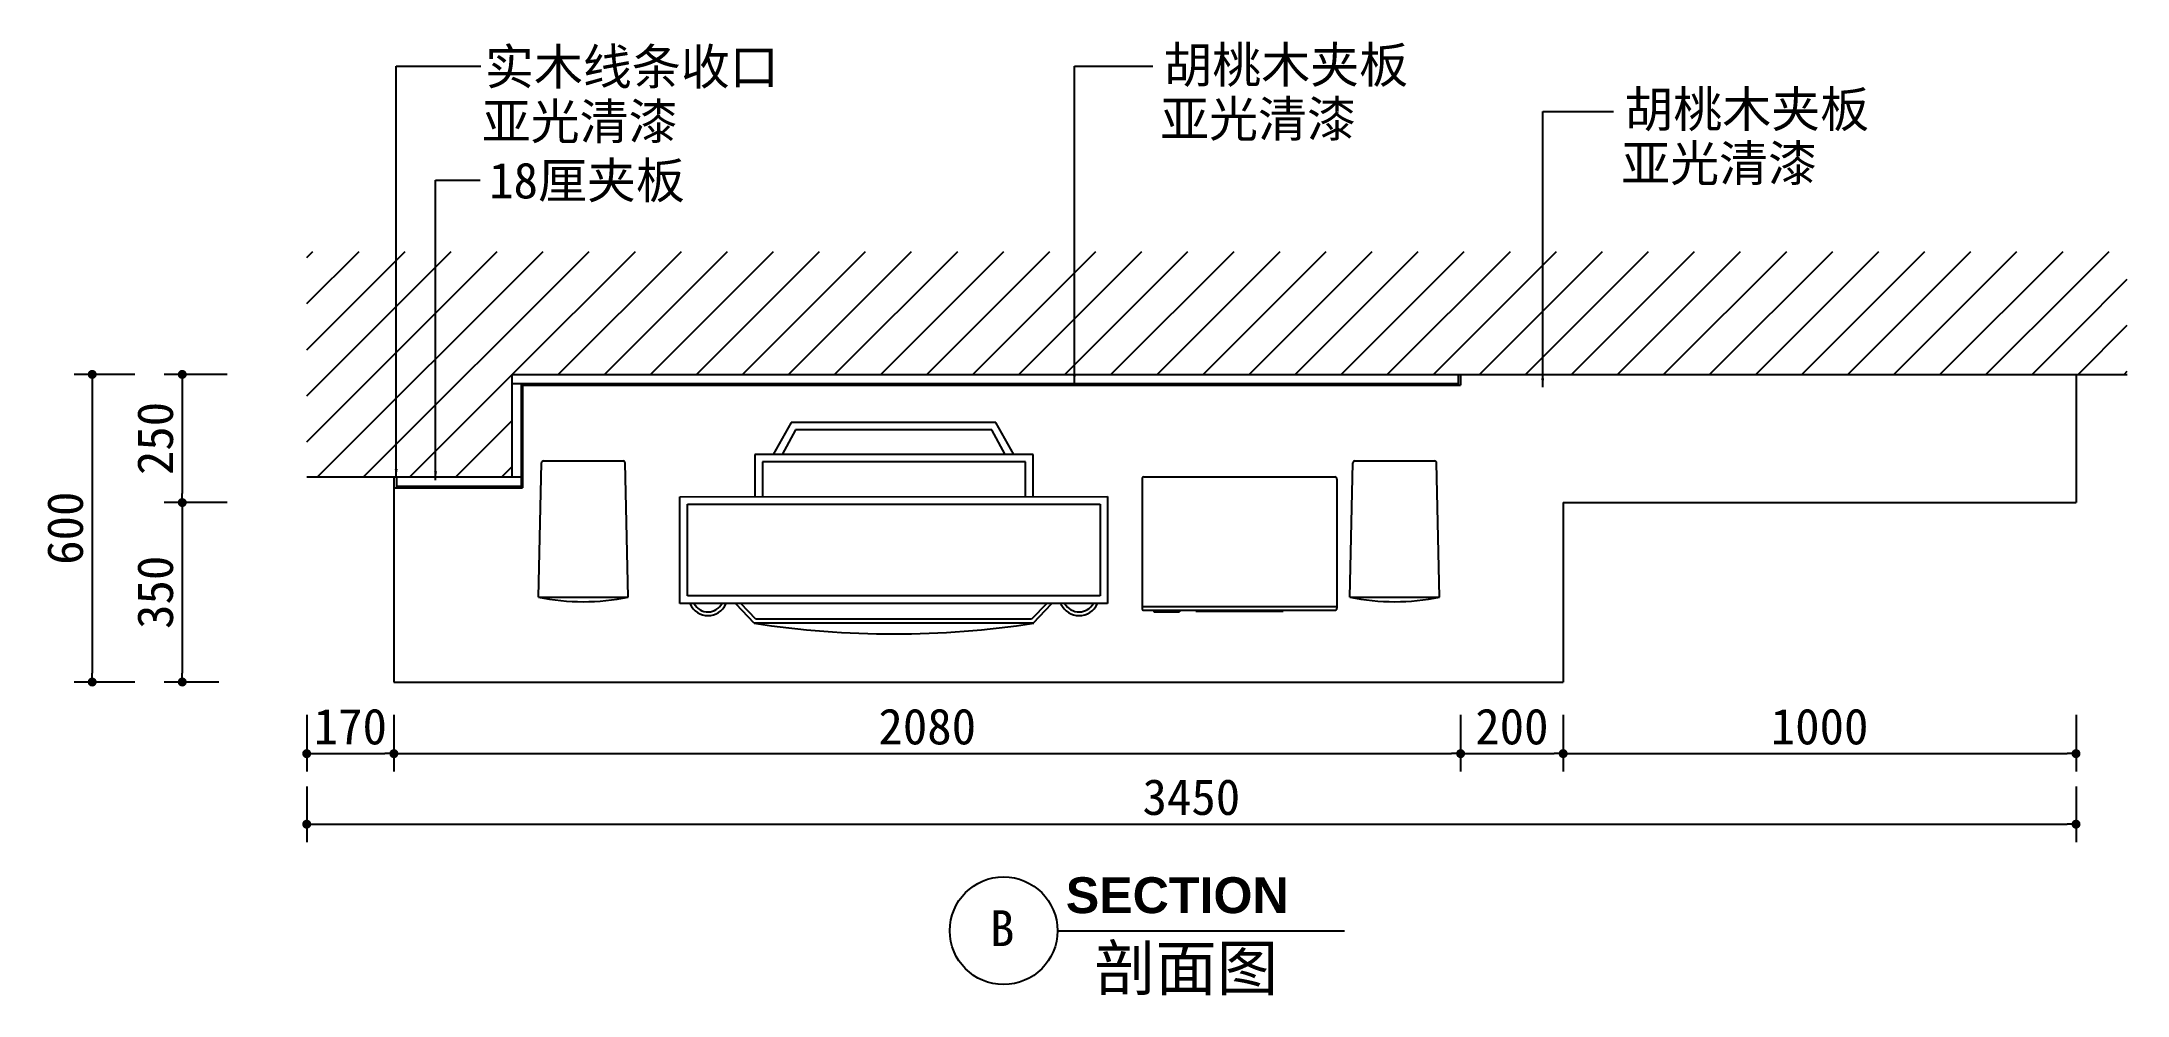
# Model space of a CAD drawing. Extents: x 2719 to 6785, y 2881 to 4741.
import ezdxf

# ---------------------------------------------------------------- set-up
doc = ezdxf.new("R2010")
doc.units = 0
doc.header["$MEASUREMENT"] = 0
doc.layers.get('0').update_dxf_attribs({"linetype": 'CONTINUOUS'})
doc.layers.get('DEFPOINTS').update_dxf_attribs({"linetype": 'CONTINUOUS'})
for name, color, linetype in [('2', 2, 'CONTINUOUS'), ('3', 3, 'CONTINUOUS'), ('4', 4, 'CONTINUOUS'), ('7', 7, 'CONTINUOUS'), ('BH', 3, 'CONTINUOUS'), ('DIM', 3, 'CONTINUOUS'), ('TEXT', 3, 'CONTINUOUS')]:
    doc.layers.add(name, color=color, linetype=linetype)
doc.styles.add('HT', font='swisseb.ttf')
doc.styles.add('HZ', font='SIMFANG0.TTF')
doc.dimstyles.new('ISO-25', dxfattribs={"dimscale": 35, "dimtxt": 2, "dimasz": 0.5, "dimexe": 1, "dimexo": 1, "dimgap": 0.5, "dimtad": 1, "dimdec": 0, "dimtxsty": 'HZ', "dimblk1": 'DOT', "dimblk2": 'DOT', "dimsah": 1, "dimcen": 0, "dimclrd": 256, "dimclre": 256, "dimclrt": 256, "dimazin": 3, "dimtfac": 0.5, "dimtdec": 0, "dimtix": 1, "dimtmove": 0, "dimatfit": 3, "dimtolj": 1, "dimtzin": 0})
pattern_1 = [(45, (18092.3, -30753.07), (-44.90128, 44.90128), [])]

# ---------------------------------------------------------------- blocks, each defined once
blk = doc.blocks.new('_DOT')
at = {"color": 0, "linetype": 'BYBLOCK'}
blk.add_line((-0.5, 0), (-1, 0), dxfattribs=at)
at = {"color": 0, "linetype": 'BYBLOCK', "const_width": 0.5}
blk.add_lwpolyline([(-0.25, 0, 1), (0.25, 0, 1)], format="xyb", close=True, dxfattribs=at)
blk = doc.blocks.new('*D7')
at = {"linetype": 'BYBLOCK'}
for p, q in [((-14857, 34041.4), (-14857, 33933.1)), ((-11407, 34041.4), (-11407, 33933.1)), ((-14839.5, 33968.1), (-11424.5, 33968.1))]:
    blk.add_line(p, q, dxfattribs=at)
at = {"layer": 'DEFPOINTS', "color": 0, "linetype": 'BYBLOCK'}
for p in [(-14857, 34076.4), (-11407, 34076.4), (-11407, 33968.1)]:
    blk.add_point(p, dxfattribs=at)
at = {"linetype": 'BYBLOCK', "xscale": 17.5, "yscale": 17.5, "zscale": 17.5, "rotation": 180}
blk.add_blockref('_DOT', (-14857, 33968.1), dxfattribs=at)
at = {"linetype": 'BYBLOCK', "xscale": 17.5, "yscale": 17.5, "zscale": 17.5}
blk.add_blockref('_DOT', (-11407, 33968.1), dxfattribs=at)
at = {"linetype": 'BYBLOCK', "insert": (-13132, 34020.6), "char_height": 70, "attachment_point": 5, "style": 'HZ'}
blk.add_mtext('\\A1;3450', dxfattribs=at)
blk = doc.blocks.new('*D4')
at = {"linetype": 'BYBLOCK'}
for p, q in [((-14687, 34181.1), (-14687, 34070.7)), ((-12607, 34181.1), (-12607, 34070.7)), ((-14669.5, 34105.7), (-12624.5, 34105.7))]:
    blk.add_line(p, q, dxfattribs=at)
at = {"layer": 'DEFPOINTS', "color": 0, "linetype": 'BYBLOCK'}
for p in [(-14687, 34216.1), (-12607, 34216.1), (-12607, 34105.7)]:
    blk.add_point(p, dxfattribs=at)
at = {"linetype": 'BYBLOCK', "xscale": 17.5, "yscale": 17.5, "zscale": 17.5, "rotation": 180}
blk.add_blockref('_DOT', (-14687, 34105.7), dxfattribs=at)
at = {"linetype": 'BYBLOCK', "xscale": 17.5, "yscale": 17.5, "zscale": 17.5}
blk.add_blockref('_DOT', (-12607, 34105.7), dxfattribs=at)
at = {"linetype": 'BYBLOCK', "insert": (-13647, 34158.2), "char_height": 70, "attachment_point": 5, "style": 'HZ'}
blk.add_mtext('\\A1;2080', dxfattribs=at)
blk = doc.blocks.new('*D10')
at = {"linetype": 'BYBLOCK'}
for p, q in [((-15012.1, 34595.4), (-15134.7, 34595.4)), ((-15099.7, 34577.9), (-15099.7, 34262.9)), ((-15028.4, 34245.4), (-15134.7, 34245.4))]:
    blk.add_line(p, q, dxfattribs=at)
at = {"layer": 'DEFPOINTS', "color": 0, "linetype": 'BYBLOCK'}
for p in [(-14977.1, 34595.4), (-15099.7, 34245.4), (-14993.4, 34245.4)]:
    blk.add_point(p, dxfattribs=at)
at = {"linetype": 'BYBLOCK', "xscale": 17.5, "yscale": 17.5, "zscale": 17.5}
for p, rotation in [((-15099.7, 34595.4), 90), ((-15099.7, 34245.4), 270)]:
    blk.add_blockref('_DOT', p, dxfattribs=dict(at, rotation=rotation))
at = {"linetype": 'BYBLOCK', "insert": (-15152.2, 34420.4), "char_height": 70, "attachment_point": 5, "rotation": 90, "style": 'HZ'}
blk.add_mtext('\\A1;350', dxfattribs=at)
blk = doc.blocks.new('*D9')
at = {"linetype": 'BYBLOCK'}
for p, q in [((-15012.1, 34845.4), (-15134.7, 34845.4)), ((-15099.7, 34827.9), (-15099.7, 34612.9)), ((-15012.1, 34595.4), (-15134.7, 34595.4))]:
    blk.add_line(p, q, dxfattribs=at)
at = {"layer": 'DEFPOINTS', "color": 0, "linetype": 'BYBLOCK'}
for p in [(-14977.1, 34845.4), (-15099.7, 34595.4), (-14977.1, 34595.4)]:
    blk.add_point(p, dxfattribs=at)
at = {"linetype": 'BYBLOCK', "xscale": 17.5, "yscale": 17.5, "zscale": 17.5}
for p, rotation in [((-15099.7, 34845.4), 90), ((-15099.7, 34595.4), 270)]:
    blk.add_blockref('_DOT', p, dxfattribs=dict(at, rotation=rotation))
at = {"linetype": 'BYBLOCK', "insert": (-15152.2, 34720.4), "char_height": 70, "attachment_point": 5, "rotation": 90, "style": 'HZ'}
blk.add_mtext('\\A1;250', dxfattribs=at)
blk = doc.blocks.new('*D8')
at = {"linetype": 'BYBLOCK'}
for p, q in [((-15191.9, 34845.4), (-15310.3, 34845.4)), ((-15275.3, 34827.9), (-15275.3, 34262.9)), ((-15191.9, 34245.4), (-15310.3, 34245.4))]:
    blk.add_line(p, q, dxfattribs=at)
at = {"layer": 'DEFPOINTS', "color": 0, "linetype": 'BYBLOCK'}
for p in [(-15156.9, 34845.4), (-15275.3, 34245.4), (-15156.9, 34245.4)]:
    blk.add_point(p, dxfattribs=at)
at = {"linetype": 'BYBLOCK', "xscale": 17.5, "yscale": 17.5, "zscale": 17.5}
for p, rotation in [((-15275.3, 34845.4), 90), ((-15275.3, 34245.4), 270)]:
    blk.add_blockref('_DOT', p, dxfattribs=dict(at, rotation=rotation))
at = {"linetype": 'BYBLOCK', "insert": (-15327.8, 34545.4), "char_height": 70, "attachment_point": 5, "rotation": 90, "style": 'HZ'}
blk.add_mtext('\\A1;600', dxfattribs=at)
blk = doc.blocks.new('*D3')
at = {"linetype": 'BYBLOCK'}
for p, q in [((-14857, 34181.1), (-14857, 34070.7)), ((-14687, 34181.1), (-14687, 34070.7)), ((-14839.5, 34105.7), (-14704.5, 34105.7))]:
    blk.add_line(p, q, dxfattribs=at)
at = {"layer": 'DEFPOINTS', "color": 0, "linetype": 'BYBLOCK'}
for p in [(-14857, 34216.1), (-14687, 34216.1), (-14687, 34105.7)]:
    blk.add_point(p, dxfattribs=at)
at = {"linetype": 'BYBLOCK', "xscale": 17.5, "yscale": 17.5, "zscale": 17.5, "rotation": 180}
blk.add_blockref('_DOT', (-14857, 34105.7), dxfattribs=at)
at = {"linetype": 'BYBLOCK', "xscale": 17.5, "yscale": 17.5, "zscale": 17.5}
blk.add_blockref('_DOT', (-14687, 34105.7), dxfattribs=at)
at = {"linetype": 'BYBLOCK', "insert": (-14772, 34158.2), "char_height": 70, "attachment_point": 5, "style": 'HZ'}
blk.add_mtext('\\A1;170', dxfattribs=at)
blk = doc.blocks.new('A$C07CB7EEE')
at = {"layer": '3'}
for p, q in [((0, 8.6), (5.9, 270.7)), ((9.9, 274.6), (165.2, 274.6)), ((175, 8.6), (169.1, 270.8)), ((0, 8.6), (175, 8.6))]:
    blk.add_line(p, q, dxfattribs=at)
for centre, radius, start, end in [((9.9, 270.6), 4, 90, 178.7078), ((165.1, 270.6), 4, 360, 91.2922), ((87.5, 448.6), 448.6, 258.7529, 281.2471)]:
    blk.add_arc(centre, radius, start, end, dxfattribs=at)
blk = doc.blocks.new('*D6')
at = {"linetype": 'BYBLOCK'}
for p, q in [((-12407, 34181.1), (-12407, 34070.7)), ((-11407, 34181.1), (-11407, 34070.7)), ((-12389.5, 34105.7), (-11424.5, 34105.7))]:
    blk.add_line(p, q, dxfattribs=at)
at = {"layer": 'DEFPOINTS', "color": 0, "linetype": 'BYBLOCK'}
for p in [(-12407, 34216.1), (-11407, 34216.1), (-11407, 34105.7)]:
    blk.add_point(p, dxfattribs=at)
at = {"linetype": 'BYBLOCK', "xscale": 17.5, "yscale": 17.5, "zscale": 17.5, "rotation": 180}
blk.add_blockref('_DOT', (-12407, 34105.7), dxfattribs=at)
at = {"linetype": 'BYBLOCK', "xscale": 17.5, "yscale": 17.5, "zscale": 17.5}
blk.add_blockref('_DOT', (-11407, 34105.7), dxfattribs=at)
at = {"linetype": 'BYBLOCK', "insert": (-11907, 34158.2), "char_height": 70, "attachment_point": 5, "style": 'HZ'}
blk.add_mtext('\\A1;1000', dxfattribs=at)
blk = doc.blocks.new('*D5')
at = {"linetype": 'BYBLOCK'}
for p, q in [((-12607, 34181.1), (-12607, 34070.7)), ((-12407, 34181.1), (-12407, 34070.7)), ((-12589.5, 34105.7), (-12424.5, 34105.7))]:
    blk.add_line(p, q, dxfattribs=at)
at = {"layer": 'DEFPOINTS', "color": 0, "linetype": 'BYBLOCK'}
for p in [(-12607, 34216.1), (-12407, 34216.1), (-12407, 34105.7)]:
    blk.add_point(p, dxfattribs=at)
at = {"linetype": 'BYBLOCK', "xscale": 17.5, "yscale": 17.5, "zscale": 17.5, "rotation": 180}
blk.add_blockref('_DOT', (-12607, 34105.7), dxfattribs=at)
at = {"linetype": 'BYBLOCK', "xscale": 17.5, "yscale": 17.5, "zscale": 17.5}
blk.add_blockref('_DOT', (-12407, 34105.7), dxfattribs=at)
at = {"linetype": 'BYBLOCK', "insert": (-12507, 34158.2), "char_height": 70, "attachment_point": 5, "style": 'HZ'}
blk.add_mtext('\\A1;200', dxfattribs=at)
blk = doc.blocks.new('A$C5BAB21A2')
at = {"layer": '3'}
for p, q in [((0, 259), (0, 7)), ((4, 263), (376, 263)), ((380, 259), (380, 7)), ((0, 10.1), (380, 10.1)), ((4, 3), (376, 3)), ((23.3, 3), (23.3, 0)), ((73.3, 3), (73.3, 0)), ((105, 3), (105, 1)), ((105, 1), (275, 1)), ((275, 3), (275, 1)), ((23.3, 0), (73.3, 0))]:
    blk.add_line(p, q, dxfattribs=at)
for centre, start, end in [((4, 259), 90, 180), ((376, 259), 0, 90), ((4, 7), 180, 270), ((376, 7), 270, 0)]:
    blk.add_arc(centre, 4, start, end, dxfattribs=at)

msp = doc.modelspace()

# ---------------------------------------------------------------- hatches: boundary and pattern name
at = {"layer": 'BH'}
h = msp.add_hatch(dxfattribs=at)
h.set_pattern_fill('ANSI31', color=256, scale=20, style=0)
h.set_pattern_definition(pattern_1)
h.paths.add_polyline_path([(3235.3, 4332.3), (3235.3, 3892.3), (3635.3, 3892.3), (3635.3, 4092.3), (6685.3, 4092.3), (6685.3, 4332.3)])
h = msp.add_hatch(dxfattribs=at)
h.set_pattern_fill('ANSI31', color=256, scale=20, style=0)
h.set_pattern_definition(pattern_1)
h.paths.add_polyline_path([(6785.3, 4332.3), (6685.3, 4332.3), (6685.3, 4092.3), (6785.3, 4092.3)])

# ---------------------------------------------------------------- linework, layer by layer
at = {"layer": '2'}
for p, q in [((3635.3, 4092.3), (6785.3, 4092.3)), ((3635.3, 4092.3), (3635.3, 3892.3)), ((3235.3, 3892.3), (3635.3, 3892.3))]:
    msp.add_line(p, q, dxfattribs=at)
at = {"layer": '3'}
for p, q in [((3635.3, 4074.3), (5480.3, 4074.3)), ((3653.3, 4074.3), (3653.3, 3874.3)), ((3656.3, 4071.3), (3653.3, 4074.3)), ((5480.3, 4092.3), (5480.3, 4071.3)), ((4180.2, 3998.4), (4144.8, 3936.2)), ((4578.8, 3998.4), (4180.2, 3998.4)), ((4614.3, 3936.2), (4578.8, 3998.4)), ((4188.2, 3983.9), (4162.4, 3936.2)), ((4570.9, 3983.9), (4188.2, 3983.9)), ((4597, 3936.2), (4570.9, 3983.9)), ((4651.5, 3936.2), (4109.3, 3936.2)), ((4109.3, 3936.2), (4109.3, 3853.6)), ((4636.9, 3921.6), (4123.9, 3921.6)), ((4123.9, 3921.6), (4123.9, 3853.6)), ((4636.9, 3853.6), (4636.9, 3921.6)), ((4651.5, 3853.6), (4651.5, 3936.2)), ((3410.3, 3892.3), (3410.3, 3871.3)), ((3410.3, 3874.3), (3653.3, 3874.3)), ((3635.3, 3892.3), (3653.3, 3892.3)), ((3653.3, 3874.3), (3656.3, 3871.3)), ((3963, 3853.8), (4797, 3853.9)), ((3963, 3645.7), (3963, 3853.8)), ((3977.6, 3839.3), (4782.5, 3839.3)), ((3977.6, 3660.2), (3977.6, 3839.3)), ((4782.5, 3839.3), (4782.5, 3660.2)), ((4797, 3853.9), (4797, 3645.7)), ((4782.5, 3660.2), (3977.6, 3660.2)), ((4797, 3645.7), (3963, 3645.7)), ((4108.1, 3607.4), (4072.6, 3644.2)), ((4111.2, 3614.7), (4081.5, 3645.4)), ((4678.2, 3645.6), (4648.4, 3614.7)), ((4687, 3644.2), (4651.5, 3607.4)), ((4651.5, 3607.4), (4108.1, 3607.4)), ((4648.4, 3614.7), (4111.2, 3614.7))]:
    msp.add_line(p, q, dxfattribs=at)
for centre, radius, start, end in [((4017.8, 3659.8), 37.9, 204.162, 335.838), ((4017.8, 3659.8), 30.7, 208.5636, 332.8982), ((4741.4, 3661.2), 39.3, 205.5026, 334.4974), ((4741.4, 3661.2), 32.1, 210.0485, 330.7602), ((4380.4, 5398), 1811.8, 261.3426, 278.6574)]:
    msp.add_arc(centre, radius, start, end, dxfattribs=at)
at = {"layer": '4'}
for p, q in [((6685.3, 4092.3), (6685.3, 3842.3)), ((3405.3, 3892.3), (3405.3, 3871.3)), ((3405.3, 3871.3), (3405.3, 3492.3)), ((5685.3, 3842.3), (6685.3, 3842.3)), ((5685.3, 3842.3), (5685.3, 3492.3)), ((3405.3, 3492.3), (5685.3, 3492.3))]:
    msp.add_line(p, q, dxfattribs=at)
at = {"layer": '7'}
for p, q in [((3656.3, 4071.3), (5485.3, 4071.3)), ((3656.3, 4071.3), (3656.3, 3871.3)), ((5485.3, 4092.3), (5485.3, 4071.3)), ((3405.3, 3871.3), (3656.3, 3871.3))]:
    msp.add_line(p, q, dxfattribs=at)
at = {"layer": 'TEXT', "color": 6}
msp.add_line((4699.2, 3007.2), (5259.2, 3007.2), dxfattribs=at)
msp.add_circle((4594.2, 3007.2), 105, dxfattribs=at)

# ---------------------------------------------------------------- block references
at = {"layer": '3'}
for name, p in [('A$C07CB7EEE', (3687.1, 3649)), ('A$C07CB7EEE', (5269.3, 3649)), ('A$C5BAB21A2', (4864.1, 3629.2))]:
    msp.add_blockref(name, p, dxfattribs=at)

# ---------------------------------------------------------------- texts
at = {"layer": 'TEXT', "style": 'HZ'}
for s, p in [('实木线条收口', (3582.8, 4657.5)), ('胡桃木夹板', (4905.6, 4661)), ('胡桃木夹板', (5804.6, 4574.5)), ('亚光清漆', (3576.6, 4550.8)), ('亚光清漆', (4899.4, 4555.5)), ('18厘夹板', (3591, 4435.6)), ('亚光清漆', (5798.5, 4469))]:
    msp.add_text(s, height=70, dxfattribs=at).set_placement(p)
at = {"layer": 'TEXT', "linetype": 'BYBLOCK'}
for s, height, style, p in [('SECTION', 70, 'HT', (4715.4, 3041.5)), ('B', 70, 'HZ', (4567.7, 2977.1)), ('剖面图', 87.5, 'HZ', (4771, 2890.8))]:
    msp.add_text(s, height=height, dxfattribs=dict(at, style=style)).set_placement(p)

# ---------------------------------------------------------------- dimensions: what is measured, and where the dimension line sits
at = {"layer": 'DIM'}
for base, p1, p2, picture, middle in [((2817, 3492.3), (2935.4, 4092.3), (2935.4, 3492.3), '*D8', (2764.5, 3792.3)), ((2992.6, 3842.3), (3115.2, 4092.3), (3115.2, 3842.3), '*D9', (2940.1, 3967.3)), ((2992.6, 3492.3), (3115.2, 3842.3), (3098.9, 3492.3), '*D10', (2940.1, 3667.3))]:
    dim = msp.add_linear_dim(base=base, p1=p1, p2=p2, angle=90, dimstyle='ISO-25', dxfattribs=at)
    dim.commit()
    dim.dimension.update_dxf_attribs({"geometry": picture, "text_midpoint": middle, "insert": (18092.3, -30753.1)})
for base, p1, p2, picture, middle in [((3405.3, 3352.6), (3235.3, 3463), (3405.3, 3463), '*D3', (3320.3, 3405.1)), ((5485.3, 3352.6), (3405.3, 3463), (5485.3, 3463), '*D4', (4445.3, 3405.1)), ((5685.3, 3352.6), (5485.3, 3463), (5685.3, 3463), '*D5', (5585.3, 3405.1)), ((6685.3, 3352.6), (5685.3, 3463), (6685.3, 3463), '*D6', (6185.3, 3405.1)), ((6685.3, 3215), (3235.3, 3323.4), (6685.3, 3323.4), '*D7', (4960.3, 3267.5))]:
    dim = msp.add_linear_dim(base=base, p1=p1, p2=p2, dimstyle='ISO-25', dxfattribs=at)
    dim.commit()
    dim.dimension.update_dxf_attribs({"geometry": picture, "text_midpoint": middle, "insert": (18092.3, -30753.1)})

# ---------------------------------------------------------------- leaders
at = {"layer": 'TEXT'}
for points in [[(3409.8, 3890.4), (3409.8, 4693.4), (3574.6, 4693.4)], [(4732.2, 4074.8), (4732.2, 4693.7), (4884.9, 4693.7)], [(5645.4, 4067.2), (5645.4, 4604.9), (5783.4, 4604.9)], [(3486.5, 3886), (3486.5, 4470.9), (3573.6, 4470.9)]]:
    msp.add_leader(points, dimstyle='ISO-25', dxfattribs=at)

doc.saveas('drawing.dxf')
